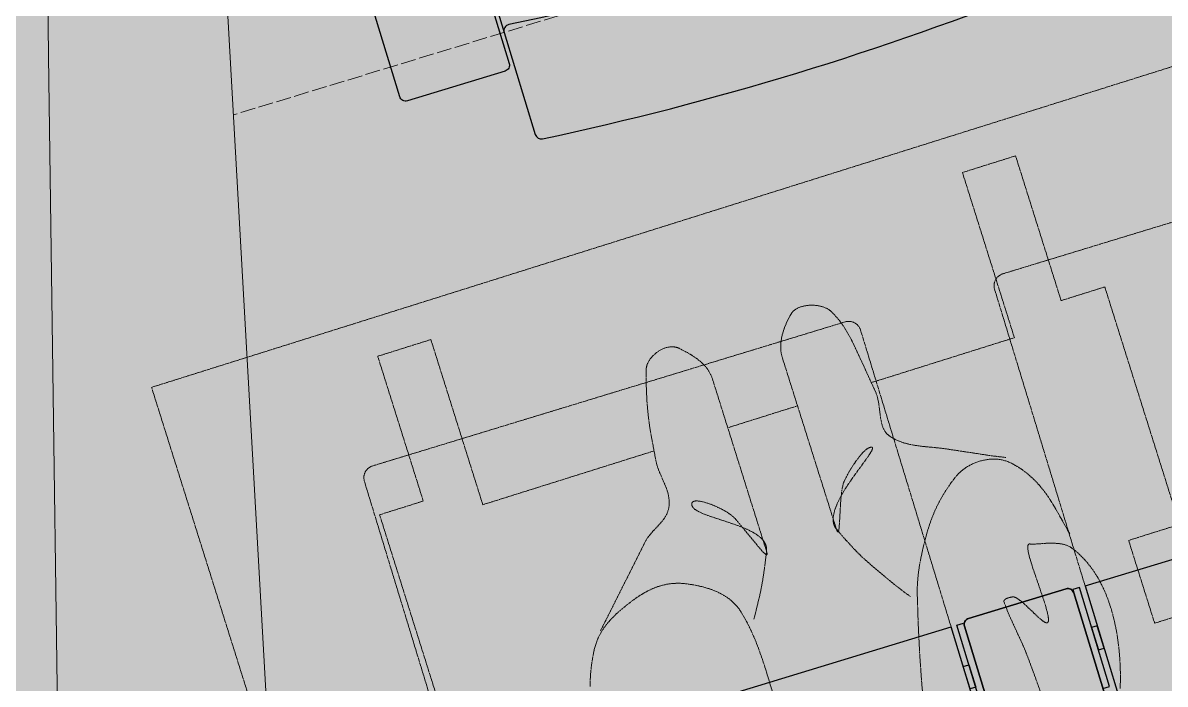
# Model space of a CAD drawing. Header units: millimetres. Extents: x 833941507 to 1669051331, y 817666127 to 1636299673.
# Drawn here: x 834569447 to 834570366, y 817986890 to 817987422 of the extents above; entities that cross this region are included whole.
import ezdxf

# ---------------------------------------------------------------- set-up
doc = ezdxf.new("R2010")
doc.units = ezdxf.units.MM
doc.header["$LTSCALE"] = 3
doc.linetypes.add('3A35X-MADL-P-LT-B01-0$0$ACAD_ISO02W033', pattern=[5, 4, -1])
doc.linetypes.add('DASH', pattern=[0.35, 0.25, -0.1])
for name, color, linetype in [('CA_FURN', 9, 'Continuous'), ('UAJ-00XREF', 7, 'Continuous'), ('UAJ-90.7FURN', 8, 'Continuous')]:
    doc.layers.add(name, color=color, linetype=linetype)
for name, color, linetype, lineweight in [('Hatch (CARR)', 252, 'Continuous', 35), ('Hatch (LTC&CB)', 252, 'Continuous', 35), ('UAJ-23FLOR-h', 251, 'Continuous', 9), ('UAJ-24STAI-a', 9, '3A35X-MADL-P-LT-B01-0$0$ACAD_ISO02W033', 13), ('UAJ-42INFI', 1, 'Continuous', 18), ('UAJ-42INFI-a', 1, 'Continuous', 13), ('UAJ-97FURN', 9, 'Continuous', 13)]:
    doc.layers.add(name, color=color, linetype=linetype, lineweight=lineweight)
doc.layers.add('UAJ-00ANNO-y', color=7, linetype='DASH', lineweight=15, true_color=0x999999)

# ---------------------------------------------------------------- blocks, each defined once
blk = doc.blocks.new('GBP-LTC-LB01')
at = {"layer": 'UAJ-23FLOR-h'}
h = blk.add_hatch(dxfattribs=at)
h.set_pattern_fill('EARTH,_O', color=256, scale=180, angle=45)
h.set_pattern_definition([(48.9989, (834576001.8, 818046085.3), (-112.727, 1612.5107), [1143, -1143]), (48.9989, (834575678.3, 818046366.6), (-112.727, 1612.5107), [1143, -1143]), (48.9989, (834575354.8, 818046647.8), (-112.727, 1612.5107), [1143, -1143]), (138.9989, (834575340.7, 818046849.3), (-1612.5107, -112.727), [1143, -1143]), (138.9989, (834575621.9, 818047172.8), (-1612.5107, -112.727), [1143, -1143]), (138.9989, (834575903.1, 818047496.3), (-1612.5107, -112.727), [1143, -1143])])
h.paths.add_polyline_path([(834572173.05, 818200349.17), (834310583.74, 818182062.08), (834331502.24, 817882831.69), (834364939.69, 817885169.23), (834473095.7, 818011283.6), (834480533.7, 818020120.4), (834485095.05, 818025709.55), (834491375.7, 818033619), (834497063.4, 818041013), (834493145.8, 818043678.7), (834512788.5, 818074029.25), (834518712.45, 818083675.25), (834526231.3, 818096325.1), (834534646.05, 818111073.05), (834545956, 818131981.3), (834557204.6, 818154198.8), (834564040, 818168496.8), (834570941.16, 818183576.43), (834578367.8, 818200696.3)])
h.paths.add_polyline_path([(834382131.31, 817956469.98), (834418268.73, 817958996.07), (834422062.41, 817963855.9), (834428403.04, 817964299.38), (834467239.2, 818010695.58), (834466445.21, 818021738.79), (834476097.72, 818035709.03), (834485267.1, 818048983.2), (834487014.89, 818051460.43), (834497268.33, 818067303.42), (834492893.38, 818129890.09), (834448056.59, 818126755.66), (834416896.58, 818105052.11), (834382061.37, 818080788.99), (834386167.45, 818022059.16), (834377588.38, 818021459.47)], flags=16)
edge = h.paths.add_edge_path(flags=16)
edge.add_line((834540292.29, 818142076.07), (834533466.32, 818141614.13))
edge.add_line((834533466.32, 818141614.13), (834523258.01, 818143862.71))
edge.add_line((834523258.01, 818143862.71), (834525896.87, 818155838.93))
edge.add_arc((834558382.43, 818267025.45), 115835.02, 237.2183981, 253.7131266, ccw=False)
edge.add_line((834495664.92, 818169638.25), (834498267.59, 818132356.98))
edge.add_line((834498267.59, 818132356.98), (834496346.42, 818130135.01))
edge.add_line((834496346.42, 818130135.01), (834492879.88, 818129892.67))
edge.add_line((834492879.88, 818129892.67), (834494229.58, 818110587.62))
edge.add_line((834494229.58, 818110587.62), (834496326.13, 818110708.38))
edge.add_line((834496326.13, 818110708.38), (834498420.21, 818080753.55))
edge.add_line((834498420.21, 818080753.55), (834498046.12, 818080727.4))
edge.add_line((834498046.12, 818080727.4), (834498254.52, 818077746.38))
edge.add_line((834498254.52, 818077746.38), (834503061.09, 818078082.4))
edge.add_line((834503061.09, 818078082.4), (834504979.52, 818081212.1))
edge.add_line((834504979.52, 818081212.1), (834509429.02, 818088470.93))
edge.add_line((834509429.02, 818088470.93), (834515217.16, 818097913.59))
edge.add_line((834515217.16, 818097913.59), (834526067.43, 818116415.54))
edge.add_line((834526067.43, 818116415.54), (834532489.2, 818127888.68))
edge.add_line((834532489.2, 818127888.68), (834534830.9, 818132146.3))
edge.add_line((834534830.9, 818132146.3), (834540292.29, 818142076.07))
h = blk.add_hatch(dxfattribs=at)
h.set_pattern_fill('EARTH,_O', color=256, scale=180, angle=45)
h.set_pattern_definition([(45.0000001, (-1082349.7, 54794.9), (-3e-06, 1616.4461018), [1143, -1143]), (45.0000001, (-1082652.8, 55098), (-3e-06, 1616.4461018), [1143, -1143]), (45.0000001, (-1082955.9, 55401.1), (-3e-06, 1616.4461018), [1143, -1143]), (135.0000001, (-1082955.9, 55603.1), (-1616.4461018, -3e-06), [1143, -1143]), (135.0000001, (-1082652.8, 55906.2), (-1616.4461018, -3e-06), [1143, -1143]), (135.0000001, (-1082349.7, 56209.3), (-1616.4461018, -3e-06), [1143, -1143])])
h.paths.add_polyline_path([(834669469.25, 818015499.17), (834651080.82, 818014213.79), (834651091.33, 818014066.03), (834669479.76, 818015351.52)], flags=16)
edge = h.paths.add_edge_path()
edge.add_arc((834611763.61, 818123015.07), 22001.28, 94.000719, 118.688683)
edge.add_line((834601201.89, 818142315.5), (834593918.34, 818141228.38))
edge.add_arc((834611768.4, 818123014.03), 25502.69, 93.997159, 134.421275, ccw=False)
edge.add_line((834609990.68, 818148454.69), (834618164.36, 818149025.84))
edge.add_line((834618164.36, 818149025.84), (834618408.29, 818145534.91))
edge.add_line((834618408.29, 818145534.91), (834616365.41, 818145392.16))
edge.add_line((834616365.41, 818145392.16), (834616609.39, 818141900.69))
edge.add_line((834616609.39, 818141900.69), (834611621.55, 818141552.15))
edge.add_line((834611621.55, 818141552.15), (834611377.61, 818145043.07))
edge.add_line((834611377.61, 818145043.07), (834610228.61, 818144962.74))
h.paths.add_polyline_path([(834673232.94, 818197365.88), (834607546.49, 818192773.89), (834599172.5, 818174435.3), (834588349.1, 818152374.5), (834578621.55, 818133890.65), (834568418.3, 818115665.3), (834556456.7, 818095618.3), (834546606.4, 818080041.6), (834532219.3, 818058623.75), (834523692.15, 818046595.75), (834515683.5, 818035708.5), (834508244.2, 818025929.9), (834500656.3, 818016266.1), (834489786.8, 818002934.1), (834483448.3, 817995421.3), (834478637.6, 817989841.7), (834458453.75, 817967379.3), (834441506.5, 817949096.36), (834383075.75, 817886437.08), (834482026.69, 817893354.51), (834551919.04, 817920008.6), (834634905.13, 817930637.13), (834634023, 817939309.35), (834633770.07, 817941795.89), (834633577.69, 817943687.02), (834508697.04, 817930983.61), (834507053.46, 817930191.44), (834506409.46, 817939426.96), (834507656.94, 817945566.73), (834503417.08, 818006767.03), (834503064.37, 818011762.67), (834514052.91, 818025791.94), (834520784.65, 818034889.35), (834526318.86, 818042436.94), (834532381.69, 818050705.63), (834536345.72, 818056472.68), (834542258.41, 818065225.62), (834550405.86, 818077286.91), (834561579, 818095001.96), (834574522.66, 818117080.03), (834587768.88, 818140310.21), (834609774.13, 818143594.98), (834610001.97, 818140335.89), (834634252.54, 818142031.47), (834636806.9, 818105492.47), (834642791.48, 818105913.75), (834646278.56, 818056032.58), (834640293.17, 818055614.16), (834643382.34, 818011424.91), (834641138.41, 818011267.96), (834645775.78, 817944927.87), (834639048.36, 817944243.52), (834640362.12, 817931328.11), (834651070.39, 817932706.91), (834650587.67, 817936476.13), (834685105.74, 817940896.86), (834685588.46, 817937127.64), (834691373.79, 817937868.57)])
blk = doc.blocks.new('*U1202')
at = {"layer": 'UAJ-00ANNO-y'}
blk.add_lwpolyline([(337.56, -208.64), (587.13, -208.64, 0.414214), (597.13, -198.64), (597.13, 0), (597.13, 198.64, 0.414214), (587.13, 208.64), (337.56, 208.64)], format="xyb", dxfattribs=at)
at = {"layer": 'UAJ-90.7FURN'}
blk.add_line((337.56, 208.64), (337.56, -208.64), dxfattribs=at)
for points in [[(-30.02, 224), (-30.02, 306, -0.414214), (-25.02, 311), (334.84, 311, -0.414214), (339.84, 306), (339.84, 224, -0.414214), (334.84, 219), (-25.02, 219, -0.414214)], [(-85.98, -215.57), (-0.12, -215.57, 0.440414), (4.86, -210.13, -0.044339), (4.86, 210.13, 0.440414), (-0.12, 215.57), (-85.98, 215.57, 0.389351), (-90.96, 211, 0.042839), (-90.96, -211, 0.389351)], [(339.84, -306), (339.84, -224, 0.414214), (334.84, -219), (-25.02, -219, 0.414214), (-30.02, -224), (-30.02, -306, 0.414214), (-25.02, -311), (334.84, -311, 0.414214)]]:
    blk.add_lwpolyline(points, format="xyb", close=True, dxfattribs=at)
for points in [[(183.34, 208.96, 0.316066), (173.94, 215.57), (-0.12, 215.57)], [(183.8, -207.22, 0.064889), (183.89, -204.64, -0.046607), (183.89, 204.64, 0.066248), (183.79, 207.28)], [(183.45, -208.64), (337.56, -208.64, 0.414214)]]:
    blk.add_lwpolyline(points, format="xyb", dxfattribs=at)
for points in [[(337.56, 213.45), (337.56, 219), (254.5, 219), (254.5, 213.45)], [(304.02, 208.64), (304.02, 213.45), (285.22, 213.45), (285.22, 208.64)], [(304.02, -208.64), (304.02, -213.45), (285.22, -213.45), (285.22, -208.64)], [(337.56, -213.45), (337.56, -219), (254.5, -219), (254.5, -213.45)]]:
    blk.add_lwpolyline(points, close=True, dxfattribs=at)
blk.add_lwpolyline([(337.56, 208.64), (183.45, 208.64)], dxfattribs=at)
blk = doc.blocks.new('*U1262')
at = {"layer": 'UAJ-97FURN', "rotation": 89.99999971722342}
blk.add_blockref('*U1202', (443.33, 0), dxfattribs=at)
blk = doc.blocks.new('*U1263')
at = {"color": 0, "linetype": 'ByBlock', "lineweight": -2, "transparency": 16777216, "rotation": 20.95844358215219}
blk.add_blockref('*U1262', (1610149755.097502, 1692179719.47569), dxfattribs=at)
blk = doc.blocks.new('*U1264')
at = {"layer": 'UAJ-97FURN', "rotation": 89.9999997164053}
blk.add_blockref('*U1202', (443.33, 0), dxfattribs=at)
blk = doc.blocks.new('*U1265')
at = {"color": 0, "linetype": 'ByBlock', "lineweight": -2, "transparency": 16777216, "rotation": 16.95953506963295}
for p in [(834570175.91, 817986577.24), (834569668.96, 817986422.64)]:
    blk.add_blockref('*U1264', p, dxfattribs=at)
blk = doc.blocks.new('WH CH PLAN AT REAR')
at = {"layer": 'UAJ-00ANNO-y'}
for p, q in [((0, -450), (0, 450)), ((170.04, -17.57), (170.04, 41.2)), ((1400, -450), (0, -450))]:
    blk.add_line(p, q, dxfattribs=at)
for points in [[(170.04, 103.55), (170.04, 224.12), (30.71, 224.12), (30.71, 268.93), (152.87, 268.93), (152.87, 305.75), (353.25, 305.75), (353.25, 262.84), (423.1, 262.84), (423.1, 298.01), (458.09, 298.01), (458.09, 346.62), (981.07, 346.62), (981.07, 312.03), (1007.08, 312.03), (1007.08, 274.72), (762.88, 274.72), (762.88, 250.5)], [(335.38, -185.71), (332.48, -184.72), (329.56, -183.66), (326.64, -182.53), (323.72, -181.32), (320.78, -180.03), (317.83, -178.65), (314.86, -177.19), (311.89, -175.63), (308.89, -173.98), (308.12, -173.54), (307.37, -173.08), (306.62, -172.61), (305.89, -172.14), (305.18, -171.65), (304.48, -171.16), (303.11, -170.15), (301.8, -169.1), (300.53, -168.02), (299.32, -166.9), (298.15, -165.76), (297.02, -164.59), (295.94, -163.39), (294.9, -162.17), (293.91, -160.92), (292.95, -159.65), (292.02, -158.36), (291.14, -157.05), (290.29, -155.73), (289.47, -154.38), (288.68, -153.02), (287.92, -151.65), (287.19, -150.27), (285.81, -147.47), (284.53, -144.64), (283.32, -141.8), (282.19, -138.95), (280.08, -133.28), (279.17, -130.63), (278.32, -127.94), (277.54, -125.2), (277.19, -123.82), (276.86, -122.43), (276.55, -121.03), (276.27, -119.62), (276.02, -118.2), (275.8, -116.77), (275.61, -115.33), (275.45, -113.89), (275.33, -112.44), (275.24, -110.97), (275.19, -109.51), (275.18, -108.03), (275.21, -106.55), (275.28, -105.06), (275.4, -103.56), (275.56, -102.06), (275.76, -100.55), (276.02, -99.04), (276.32, -97.52), (276.68, -95.99), (277.09, -94.46), (277.55, -92.93), (278.07, -91.39), (278.64, -89.84), (279.28, -88.3), (279.97, -86.74), (281.54, -83.5), (283.18, -80.36), (284.89, -77.33), (285.77, -75.86), (286.66, -74.42), (287.58, -73.02), (288.52, -71.65), (289.47, -70.31), (290.45, -69), (291.45, -67.74), (292.46, -66.51), (293.5, -65.31), (294.56, -64.16), (295.65, -63.05), (296.75, -61.98), (297.88, -60.94), (299.03, -59.96), (300.21, -59.01), (301.41, -58.11), (302.63, -57.26), (303.25, -56.85), (303.88, -56.45), (304.51, -56.07), (305.15, -55.69), (305.8, -55.33), (306.45, -54.98), (307.11, -54.64), (307.78, -54.32), (308.45, -54.01), (309.13, -53.71), (309.82, -53.42), (310.51, -53.15), (311.21, -52.89), (311.92, -52.64), (312.63, -52.41), (313.35, -52.19), (314.08, -51.98), (314.81, -51.79), (318.89, -50.83), (322.99, -50), (327.12, -49.28), (331.26, -48.68), (335.43, -48.17), (339.62, -47.76), (343.82, -47.43), (348.04, -47.18), (356.52, -46.89), (365.05, -46.81), (408, -47.38)], [(436.9, 64.42), (413.5, 69.49), (390.26, 75.05), (367.09, 81.08), (343.94, 87.56), (340.82, 88.51), (337.76, 89.54), (334.74, 90.65), (331.77, 91.84), (328.83, 93.1), (325.92, 94.42), (323.04, 95.82), (320.19, 97.28), (314.51, 100.37), (308.85, 103.69), (297.42, 110.91), (294.7, 112.74), (292.05, 114.64), (289.47, 116.59), (286.95, 118.61), (284.51, 120.68), (282.13, 122.8), (279.83, 124.97), (277.6, 127.18), (275.45, 129.43), (273.36, 131.71), (271.36, 134.01), (269.43, 136.35), (267.57, 138.7), (265.79, 141.07), (264.09, 143.46), (262.47, 145.85), (262.11, 146.41), (261.76, 146.99), (261.42, 147.58), (261.08, 148.18), (260.76, 148.79), (260.45, 149.42), (260.15, 150.06), (259.85, 150.7), (259.57, 151.36), (259.31, 152.03), (259.05, 152.71), (258.8, 153.39), (258.57, 154.09), (258.34, 154.79), (258.13, 155.51), (257.93, 156.23), (257.74, 156.95), (257.57, 157.69), (257.41, 158.43), (257.26, 159.17), (257.12, 159.93), (256.99, 160.68), (256.88, 161.44), (256.79, 162.21), (256.7, 162.98), (256.63, 163.75), (256.58, 164.53), (256.54, 165.31), (256.51, 166.09), (256.49, 166.87), (256.49, 167.66), (256.51, 168.44), (256.54, 169.23), (256.59, 170.01), (256.65, 170.8), (256.73, 171.58), (256.82, 172.37), (256.93, 173.15), (257.05, 173.93), (257.19, 174.71), (257.35, 175.49), (257.52, 176.26), (257.71, 177.03), (257.91, 177.79), (258.14, 178.55), (258.38, 179.31), (258.63, 180.06), (258.91, 180.8), (259.2, 181.54), (259.51, 182.28), (259.84, 183), (260.19, 183.72), (260.55, 184.43), (260.93, 185.13), (261.33, 185.83), (261.76, 186.51), (262.19, 187.19), (262.65, 187.86), (263.13, 188.51), (263.63, 189.16), (264.15, 189.79), (264.68, 190.42), (265.24, 191.03), (265.82, 191.63), (267.71, 193.48), (269.63, 195.22), (271.57, 196.87), (273.53, 198.42), (275.51, 199.88), (277.51, 201.25), (279.54, 202.54), (281.58, 203.75), (283.63, 204.88), (285.71, 205.95), (287.8, 206.94), (289.9, 207.87), (292.02, 208.75), (294.16, 209.56), (296.31, 210.33), (298.47, 211.04), (300.64, 211.72), (302.82, 212.35), (307.21, 213.51), (311.63, 214.56), (334.01, 219.23)], [(343.83, 81.95), (339.62, 78.79), (335.34, 75.75), (326.66, 69.93), (309.05, 58.72), (306.97, 57.42), (304.86, 56.16), (300.57, 53.72), (296.2, 51.41), (291.78, 49.22), (282.86, 45.12), (273.99, 41.33), (273.74, 41.23), (273.49, 41.14), (273.24, 41.05), (272.98, 40.97), (272.73, 40.9), (272.48, 40.83), (272.22, 40.77), (271.96, 40.72), (271.71, 40.68), (271.45, 40.64), (271.19, 40.6), (270.93, 40.58), (270.67, 40.55), (270.41, 40.54), (270.14, 40.53), (269.88, 40.53), (269.62, 40.53), (269.35, 40.54), (269.08, 40.56), (268.82, 40.58), (268.55, 40.61), (268.28, 40.64), (268.01, 40.68), (267.74, 40.73), (267.47, 40.78), (267.2, 40.84), (266.93, 40.9), (266.66, 40.97), (266.39, 41.04), (266.11, 41.12), (265.57, 41.29), (265.01, 41.48), (264.46, 41.7), (263.91, 41.93), (263.35, 42.18), (262.79, 42.46), (262.23, 42.75), (261.67, 43.05), (261.11, 43.38), (260.55, 43.72), (259.98, 44.08), (259.41, 44.46), (258.85, 44.85), (257.71, 45.69), (256.58, 46.57), (255.44, 47.52), (254.3, 48.51), (253.16, 49.55), (252.03, 50.64), (250.9, 51.76), (249.77, 52.93), (247.53, 55.34), (245.32, 57.86), (243.15, 60.46), (238.95, 65.75), (228.06, 80.41), (225.21, 84.12), (223.97, 85.63), (223.4, 86.28), (222.87, 86.86), (222.61, 87.12), (222.37, 87.36), (222.13, 87.59), (221.9, 87.79), (221.79, 87.88), (221.68, 87.97), (221.58, 88.05), (221.47, 88.13), (221.37, 88.21), (221.27, 88.27), (221.18, 88.33), (221.08, 88.39), (220.99, 88.44), (220.9, 88.49), (220.82, 88.53), (220.73, 88.56), (220.65, 88.59), (220.57, 88.61), (220.5, 88.62), (220.42, 88.63), (220.35, 88.64), (220.28, 88.64), (220.22, 88.63), (220.16, 88.61), (220.1, 88.59), (220.04, 88.56), (219.98, 88.53), (219.93, 88.49), (219.88, 88.44), (219.83, 88.39), (219.79, 88.33), (219.75, 88.26), (219.71, 88.19), (219.67, 88.11), (219.64, 88.02), (219.61, 87.93), (219.58, 87.83), (219.55, 87.72), (219.53, 87.61), (219.51, 87.49), (219.5, 87.36), (219.48, 87.22), (219.47, 87.08), (219.47, 86.93), (219.46, 86.77), (219.46, 86.62), (219.47, 86.46), (219.48, 86.3), (219.49, 86.14), (219.51, 85.97), (219.54, 85.8), (219.56, 85.63), (219.6, 85.45), (219.63, 85.27), (219.67, 85.09), (219.72, 84.91), (219.82, 84.53), (219.93, 84.15), (220.07, 83.76), (220.21, 83.35), (220.37, 82.94), (220.55, 82.52), (220.74, 82.1), (220.94, 81.66), (221.39, 80.77), (221.88, 79.85), (222.42, 78.91), (223.01, 77.95), (223.63, 76.98), (224.29, 75.99), (224.98, 74.99), (226.45, 72.97), (228.01, 70.94), (229.65, 68.94), (231.32, 66.98), (233.02, 65.09), (234.7, 63.29), (236.36, 61.61), (237.95, 60.07), (239.46, 58.69), (239.67, 58.52), (239.89, 58.33), (240.12, 58.15), (240.36, 57.97), (240.87, 57.61), (241.42, 57.24), (242.01, 56.87), (242.63, 56.5), (243.29, 56.13), (243.97, 55.76), (245.42, 55.01), (246.98, 54.26), (250.33, 52.77), (253.91, 51.29), (271.01, 44.83), (273.43, 43.84), (274.42, 43.4), (274.85, 43.19), (275.24, 42.99), (275.42, 42.9), (275.59, 42.8), (275.74, 42.71), (275.88, 42.63), (276.01, 42.54), (276.07, 42.5), (276.13, 42.46), (276.18, 42.42), (276.23, 42.38), (276.28, 42.34), (276.32, 42.3), (276.36, 42.26), (276.4, 42.22), (276.44, 42.19), (276.47, 42.15), (276.49, 42.12), (276.52, 42.08), (276.54, 42.05), (276.55, 42.02), (276.57, 41.99), (276.58, 41.95), (276.58, 41.92), (276.58, 41.89), (276.58, 41.86), (276.58, 41.84), (276.57, 41.81), (276.55, 41.78), (276.54, 41.75), (276.52, 41.73), (276.49, 41.7), (276.47, 41.68), (276.43, 41.66), (276.4, 41.63), (276.36, 41.61), (276.31, 41.59), (276.27, 41.57), (276.21, 41.55), (276.16, 41.53), (276.1, 41.52), (276.03, 41.5), (275.97, 41.48), (275.89, 41.47), (275.82, 41.45), (275.74, 41.44), (275.65, 41.43), (275.47, 41.4), (275.26, 41.38), (275.05, 41.37), (274.81, 41.35), (274.55, 41.34), (128.79, 41.21), (128.22, 41.22), (127.65, 41.24), (127.08, 41.28), (126.51, 41.33), (125.93, 41.4), (125.36, 41.48), (124.78, 41.57), (124.21, 41.68), (123.63, 41.8), (123.06, 41.93), (122.48, 42.07), (121.91, 42.22), (121.34, 42.39), (120.77, 42.57), (120.2, 42.76), (119.63, 42.96), (118.49, 43.39), (117.37, 43.86), (116.25, 44.37), (115.14, 44.91), (114.04, 45.48), (112.96, 46.09), (111.89, 46.72), (110.83, 47.38), (109.8, 48.06), (108.78, 48.76), (107.78, 49.48), (106.8, 50.22), (105.85, 50.97), (104.92, 51.73), (104.01, 52.5), (103.13, 53.27), (102.28, 54.06), (101.46, 54.84), (100.67, 55.62), (99.92, 56.4), (99.19, 57.18), (98.5, 57.95), (97.85, 58.71), (97.24, 59.46), (97.11, 59.62), (96.99, 59.79), (96.87, 59.96), (96.75, 60.13), (96.64, 60.31), (96.53, 60.5), (96.43, 60.68), (96.32, 60.87), (96.23, 61.07), (96.13, 61.26), (96.04, 61.47), (95.95, 61.67), (95.87, 61.88), (95.79, 62.09), (95.71, 62.3), (95.64, 62.52), (95.57, 62.74), (95.5, 62.96), (95.37, 63.42), (95.26, 63.88), (95.17, 64.36), (95.08, 64.85), (95.01, 65.34), (94.96, 65.85), (94.91, 66.36), (94.88, 66.88), (94.86, 67.41), (94.86, 67.94), (94.86, 68.49), (94.88, 69.03), (94.91, 69.58), (94.96, 70.14), (95.01, 70.7), (95.08, 71.26), (95.16, 71.83), (95.25, 72.4), (95.35, 72.97), (95.47, 73.54), (95.59, 74.11), (95.73, 74.68), (95.88, 75.25), (96.04, 75.82), (96.21, 76.39), (96.39, 76.96), (96.58, 77.52), (96.79, 78.08), (97, 78.64), (97.22, 79.19), (97.46, 79.73), (97.7, 80.27), (97.96, 80.81), (98.22, 81.34), (98.5, 81.86), (98.78, 82.37), (99.07, 82.88), (99.38, 83.37), (99.69, 83.86), (100.01, 84.34), (100.34, 84.8), (100.68, 85.26), (101.03, 85.7), (101.39, 86.13), (101.76, 86.55), (102.13, 86.96), (102.52, 87.35), (102.91, 87.72), (103.31, 88.09), (103.72, 88.43), (104.13, 88.76), (104.56, 89.07), (104.77, 89.23), (104.99, 89.37), (105.21, 89.51), (105.43, 89.65), (105.66, 89.78), (105.88, 89.91), (107.34, 90.69), (108.81, 91.43), (110.28, 92.13), (111.77, 92.79), (113.26, 93.4), (114.76, 93.98), (116.27, 94.53), (117.79, 95.04), (119.31, 95.52), (120.84, 95.97), (123.92, 96.78), (127.02, 97.5), (130.14, 98.12), (133.28, 98.68), (136.42, 99.17), (155.37, 101.64), (178.54, 104.55), (179.13, 104.61), (179.72, 104.66), (180.31, 104.69), (180.9, 104.7), (181.5, 104.71), (182.11, 104.7), (182.71, 104.68), (183.32, 104.65), (184.54, 104.55), (185.78, 104.42), (187.01, 104.26), (199.49, 102.04), (200.71, 101.88), (201.92, 101.74), (203.12, 101.64), (203.72, 101.6), (204.31, 101.57), (204.9, 101.56), (205.48, 101.56), (206.06, 101.57), (206.64, 101.59), (207.21, 101.63), (207.78, 101.68), (208.34, 101.75), (208.9, 101.83), (209.45, 101.93), (209.99, 102.05), (210.54, 102.18), (210.8, 102.26), (211.07, 102.33), (211.34, 102.42), (211.6, 102.51), (211.86, 102.6), (212.12, 102.7), (212.38, 102.8), (212.64, 102.91), (212.9, 103.03), (213.15, 103.14), (213.41, 103.27), (213.66, 103.4), (213.91, 103.54), (214.16, 103.68), (214.4, 103.82), (214.65, 103.98), (214.89, 104.14), (215.13, 104.3), (215.37, 104.47), (215.61, 104.65), (215.84, 104.83), (216.07, 105.02), (216.65, 105.51), (217.22, 106.01), (217.77, 106.51), (218.31, 107.03), (218.84, 107.55), (219.36, 108.08), (219.87, 108.62), (220.37, 109.16), (221.33, 110.28), (222.25, 111.42), (223.14, 112.58), (223.99, 113.78), (224.81, 114.99), (225.6, 116.23), (226.36, 117.49), (227.1, 118.77), (227.8, 120.07), (228.49, 121.38), (229.8, 124.04), (231.05, 126.75), (236.93, 140.53), (238.15, 143.25), (255.09, 177.85), (259.98, 188.64)], [(821.46, -274.72), (1007.08, -274.72), (1007.08, -312.03), (981.07, -312.03), (981.07, -346.62), (458.09, -346.62), (458.09, -298.01), (423.1, -298.01), (423.1, -262.84), (353.25, -262.84), (353.25, -305.75), (152.87, -305.75), (152.87, -268.93), (30.71, -268.93), (30.71, -224.12), (170.04, -224.12), (170.04, -79.78)]]:
    blk.add_lwpolyline(points, dxfattribs=at)
for points in [[(470.73, 159.61, 0.003139), (419.43, 157.35), (416.36, 157.17), (413.29, 156.94), (407.17, 156.32), (382.72, 153.25), (376.59, 152.71), (373.52, 152.52), (370.44, 152.4), (370.4, 152.4), (370.37, 152.4), (370.33, 152.4), (370.3, 152.4), (370.27, 152.41), (370.24, 152.41), (370.2, 152.41), (370.17, 152.42), (370.14, 152.42), (370.11, 152.43), (370.08, 152.43), (370.05, 152.44), (370.01, 152.45), (369.98, 152.45), (369.95, 152.46), (369.93, 152.47), (369.9, 152.48), (369.87, 152.49), (369.84, 152.5), (369.81, 152.51), (369.78, 152.52), (369.75, 152.54), (369.73, 152.55), (369.7, 152.56), (369.67, 152.58), (369.65, 152.59), (369.62, 152.61), (369.59, 152.63), (369.57, 152.64), (369.54, 152.66), (369.52, 152.68), (369.49, 152.69), (369.47, 152.71), (369.45, 152.73), (369.42, 152.75), (369.4, 152.77), (369.38, 152.79), (369.35, 152.81), (369.33, 152.84), (369.31, 152.86), (369.26, 152.9), (369.22, 152.95), (369.18, 153), (369.14, 153.05), (369.1, 153.11), (369.06, 153.16), (369.02, 153.22), (368.99, 153.28), (368.95, 153.34), (368.92, 153.4), (368.89, 153.46), (368.85, 153.53), (368.82, 153.59), (368.79, 153.66), (368.76, 153.73), (368.74, 153.8), (368.71, 153.87), (368.68, 153.95), (368.63, 154.1), (368.59, 154.25), (368.55, 154.41), (368.51, 154.58), (368.47, 154.74), (368.44, 154.92), (368.41, 155.09), (368.39, 155.27), (368.37, 155.45), (368.33, 155.82), (368.31, 156.19), (368.3, 156.57), (368.3, 156.95), (368.3, 157.33), (368.32, 157.71), (368.34, 158.08), (368.38, 158.44), (368.42, 158.8), (368.46, 159.14), (368.51, 159.47), (368.57, 159.78), (368.63, 160.07), (368.69, 160.33), (368.73, 160.46), (368.76, 160.58), (368.79, 160.69), (368.83, 160.79), (368.86, 160.89), (368.9, 160.98), (368.92, 161.02), (368.93, 161.06), (368.95, 161.1), (368.97, 161.13), (369, 161.2), (369.04, 161.26), (369.08, 161.33), (369.12, 161.39), (369.2, 161.53), (369.3, 161.66), (369.4, 161.79), (369.5, 161.93), (369.62, 162.07), (369.74, 162.21), (369.86, 162.35), (369.99, 162.49), (370.13, 162.63), (370.28, 162.77), (370.59, 163.06), (370.92, 163.35), (371.27, 163.65), (371.64, 163.95), (372.03, 164.25), (372.45, 164.56), (373.32, 165.18), (374.27, 165.81), (376.32, 167.1), (378.54, 168.4), (390.06, 174.83), (392.02, 176.01), (392.91, 176.58), (393.73, 177.13), (394.11, 177.39), (394.47, 177.66), (394.81, 177.91), (395.12, 178.16), (395.41, 178.41), (395.68, 178.65), (395.8, 178.77), (395.92, 178.88), (396.03, 179), (396.14, 179.11), (396.23, 179.22), (396.32, 179.33), (396.41, 179.44), (396.45, 179.5), (396.48, 179.55), (396.52, 179.6), (396.55, 179.66), (396.58, 179.71), (396.61, 179.76), (396.64, 179.81), (396.67, 179.86), (396.69, 179.91), (396.71, 179.96), (396.75, 180.05), (396.78, 180.15), (396.81, 180.24), (396.82, 180.33), (396.83, 180.42), (396.84, 180.5), (396.83, 180.59), (396.82, 180.67), (396.81, 180.75), (396.79, 180.83), (396.76, 180.91), (396.72, 180.99), (396.68, 181.07), (396.63, 181.14), (396.58, 181.21), (396.52, 181.28), (396.45, 181.35), (396.38, 181.42), (396.3, 181.49), (396.21, 181.55), (396.12, 181.62), (396.03, 181.68), (395.93, 181.74), (395.82, 181.8), (395.7, 181.86), (395.59, 181.91), (395.46, 181.97), (395.33, 182.02), (395.2, 182.07), (395.05, 182.13), (394.91, 182.18), (394.76, 182.22), (394.44, 182.32), (394.1, 182.41), (393.74, 182.49), (393.36, 182.57), (392.96, 182.64), (392.55, 182.71), (391.66, 182.84), (390.7, 182.95), (389.68, 183.04), (387.45, 183.19), (385, 183.27), (382.36, 183.32), (376.61, 183.29), (351.48, 182.68), (345.8, 182.68), (343.2, 182.74), (340.8, 182.85), (339.69, 182.93), (338.63, 183.02), (337.64, 183.13), (336.72, 183.25), (335.87, 183.4), (335.47, 183.47), (335.09, 183.56), (334.73, 183.64), (334.39, 183.74), (334.08, 183.84), (333.92, 183.89), (333.78, 183.94), (333.64, 183.99), (333.5, 184.05), (333.37, 184.1), (333.25, 184.16), (333.13, 184.22), (333.01, 184.28), (332.91, 184.34), (332.8, 184.4), (332.71, 184.47), (332.62, 184.53), (332.53, 184.6), (332.45, 184.67), (332.38, 184.74), (332.31, 184.81), (332.25, 184.89), (332.2, 184.96), (332.15, 185.04), (332.11, 185.11), (332.07, 185.19), (332.04, 185.28), (332.02, 185.36), (332.01, 185.44), (332, 185.53), (331.99, 185.62), (332, 185.71), (332.01, 185.8), (332.02, 185.89), (332.05, 185.98), (332.08, 186.08), (332.11, 186.18), (332.16, 186.28), (332.21, 186.38), (332.27, 186.49), (332.33, 186.6), (332.38, 186.72), (332.44, 186.85), (332.55, 187.12), (332.66, 187.41), (332.77, 187.71), (332.88, 188.04), (333.1, 188.75), (333.31, 189.53), (335.55, 198.76), (336.2, 201.13), (336.55, 202.33), (336.93, 203.53), (337.34, 204.73), (337.77, 205.92), (338.23, 207.1), (338.72, 208.25), (339.24, 209.39), (339.52, 209.94), (339.8, 210.49), (340.09, 211.03), (340.4, 211.56), (340.71, 212.08), (341.03, 212.6), (341.36, 213.09), (341.7, 213.58), (342.05, 214.06), (342.42, 214.52), (342.79, 214.97), (343.17, 215.4), (343.57, 215.82), (343.98, 216.23), (344.18, 216.42), (344.4, 216.62), (344.61, 216.8), (344.83, 216.99), (345.05, 217.17), (345.27, 217.34), (345.5, 217.51), (345.73, 217.68), (347.32, 218.77), (348.94, 219.82), (350.57, 220.81), (352.21, 221.77), (353.88, 222.67), (355.55, 223.53), (357.25, 224.35), (358.95, 225.12), (360.67, 225.86), (362.4, 226.55), (364.15, 227.2), (365.9, 227.8), (367.66, 228.37), (369.44, 228.91), (371.22, 229.4), (373.01, 229.86), (374.81, 230.28), (376.61, 230.67), (378.42, 231.02), (380.24, 231.34), (383.88, 231.89), (387.54, 232.31), (391.21, 232.61), (394.87, 232.81), (398.53, 232.9), (402.19, 232.9), (407.04, 232.76), (411.94, 232.45), (416.86, 231.98), (421.81, 231.38), (426.75, 230.63), (431.68, 229.75), (436.6, 228.75), (441.47, 227.64), (446.3, 226.42), (451.07, 225.1), (455.77, 223.69), (460.38, 222.2), (464.9, 220.63)], [(323.32, -43.79, 0.005412), (309.02, -35.02), (304.79, -32.54), (300.49, -30.17), (296.13, -27.88), (291.74, -25.69), (282.92, -21.53), (274.19, -17.64), (273.95, -17.53), (273.7, -17.44), (273.45, -17.34), (273.2, -17.26), (272.96, -17.18), (272.71, -17.1), (272.46, -17.04), (272.21, -16.98), (271.97, -16.92), (271.72, -16.87), (271.47, -16.83), (271.22, -16.79), (270.97, -16.76), (270.72, -16.73), (270.48, -16.71), (270.23, -16.7), (269.98, -16.69), (269.73, -16.69), (269.48, -16.69), (269.23, -16.7), (268.99, -16.71), (268.74, -16.73), (268.49, -16.76), (268.24, -16.79), (267.99, -16.82), (267.74, -16.86), (267.49, -16.91), (267.24, -16.96), (266.99, -17.02), (266.75, -17.08), (266.5, -17.14), (266.25, -17.21), (266, -17.29), (265.75, -17.37), (265.25, -17.54), (264.76, -17.74), (264.26, -17.95), (263.76, -18.18), (263.27, -18.43), (262.77, -18.69), (262.27, -18.97), (261.78, -19.27), (261.28, -19.59), (260.79, -19.92), (260.29, -20.26), (259.8, -20.62), (259.3, -20.99), (258.32, -21.78), (257.34, -22.62), (256.36, -23.51), (255.38, -24.45), (254.41, -25.43), (253.44, -26.45), (252.47, -27.51), (250.56, -29.73), (248.66, -32.05), (246.78, -34.46), (232.84, -53.72), (231.27, -55.75), (229.74, -57.61), (228.99, -58.46), (228.26, -59.27), (227.54, -60.02), (226.83, -60.72), (226.48, -61.04), (226.13, -61.35), (225.79, -61.64), (225.45, -61.92), (225.11, -62.18), (224.78, -62.42), (224.45, -62.64), (224.28, -62.75), (224.12, -62.85), (223.96, -62.95), (223.8, -63.04), (223.64, -63.12), (223.48, -63.21), (223.32, -63.28), (223.17, -63.36), (223.01, -63.42), (222.85, -63.49), (222.7, -63.54), (222.55, -63.6), (222.39, -63.64), (222.24, -63.69), (222.09, -63.72), (221.94, -63.75), (221.79, -63.78), (221.65, -63.8), (221.5, -63.82), (221.35, -63.83), (221.21, -63.83), (221.06, -63.83), (220.92, -63.82), (220.78, -63.81), (220.64, -63.79), (220.5, -63.77), (220.36, -63.74), (220.22, -63.71), (220.08, -63.67), (219.95, -63.62), (219.81, -63.57), (219.68, -63.51), (219.55, -63.44), (219.42, -63.37), (219.35, -63.33), (219.29, -63.29), (219.23, -63.25), (219.18, -63.21), (219.12, -63.17), (219.07, -63.12), (219.02, -63.08), (218.97, -63.03), (218.92, -62.98), (218.88, -62.93), (218.83, -62.88), (218.79, -62.83), (218.75, -62.77), (218.72, -62.71), (218.68, -62.66), (218.65, -62.6), (218.61, -62.54), (218.58, -62.48), (218.56, -62.41), (218.53, -62.35), (218.5, -62.28), (218.48, -62.22), (218.46, -62.15), (218.44, -62.08), (218.42, -62.01), (218.41, -61.93), (218.39, -61.86), (218.38, -61.79), (218.37, -61.71), (218.36, -61.63), (218.35, -61.55), (218.35, -61.47), (218.35, -61.39), (218.34, -61.31), (218.34, -61.23), (218.34, -61.14), (218.35, -61.06), (218.35, -60.97), (218.36, -60.79), (218.39, -60.61), (218.41, -60.43), (218.44, -60.24), (218.48, -60.04), (218.53, -59.85), (218.58, -59.64), (218.63, -59.44), (218.7, -59.23), (218.76, -59.02), (218.84, -58.8), (219, -58.36), (219.19, -57.9), (219.39, -57.43), (219.62, -56.95), (219.86, -56.46), (220.13, -55.95), (220.41, -55.44), (221.02, -54.39), (221.7, -53.31), (222.44, -52.21), (223.23, -51.09), (224.07, -49.96), (224.94, -48.82), (225.86, -47.68), (226.81, -46.55), (227.78, -45.43), (228.77, -44.33), (229.77, -43.25), (230.79, -42.2), (231.81, -41.18), (232.83, -40.21), (233.83, -39.29), (234.83, -38.41), (235.81, -37.6), (236.76, -36.85), (237.23, -36.5), (237.69, -36.17), (238.14, -35.86), (238.58, -35.57), (239.01, -35.3), (239.43, -35.05), (239.92, -34.78), (240.44, -34.5), (241.6, -33.92), (242.89, -33.31), (244.3, -32.67), (268.64, -22.89), (271.5, -21.65), (272.76, -21.08), (273.87, -20.54), (274.37, -20.28), (274.83, -20.03), (275.25, -19.79), (275.62, -19.56), (275.79, -19.45), (275.95, -19.35), (276.1, -19.24), (276.23, -19.14), (276.3, -19.09), (276.36, -19.04), (276.41, -18.99), (276.47, -18.94), (276.52, -18.9), (276.56, -18.85), (276.61, -18.81), (276.65, -18.76), (276.68, -18.72), (276.72, -18.67), (276.75, -18.63), (276.78, -18.59), (276.8, -18.55), (276.82, -18.51), (276.84, -18.47), (276.85, -18.43), (276.86, -18.39), (276.87, -18.36), (276.87, -18.32), (276.87, -18.29), (276.86, -18.25), (276.85, -18.22), (276.84, -18.19), (276.83, -18.16), (276.81, -18.13), (276.78, -18.1), (276.76, -18.07), (276.73, -18.04), (276.69, -18.01), (276.65, -17.98), (276.61, -17.96), (276.56, -17.94), (276.51, -17.91), (276.46, -17.89), (276.4, -17.87), (276.34, -17.85), (276.27, -17.83), (276.2, -17.81), (276.13, -17.79), (276.05, -17.77), (275.96, -17.76), (275.88, -17.74), (275.69, -17.72), (275.48, -17.69), (275.26, -17.67), (275.02, -17.66), (274.76, -17.65), (274.19, -17.64), (128.81, -17.55), (128.25, -17.55), (127.68, -17.57), (127.12, -17.6), (126.56, -17.64), (126, -17.7), (125.45, -17.76), (124.9, -17.84), (124.35, -17.92), (123.81, -18.02), (123.27, -18.13), (122.73, -18.25), (122.19, -18.38), (121.66, -18.52), (121.13, -18.68), (120.6, -18.84), (120.07, -19.01), (119.55, -19.19), (119.03, -19.38), (118, -19.79), (116.97, -20.24), (115.96, -20.72), (114.95, -21.23), (113.95, -21.78), (112.97, -22.36), (111.99, -22.97), (111.02, -23.61), (110.05, -24.28), (109.1, -24.97), (108.15, -25.69), (107.21, -26.43), (106.28, -27.19), (104.44, -28.78), (102.62, -30.45), (100.82, -32.18), (99.05, -33.97), (97.3, -35.8), (97.11, -36), (96.93, -36.21), (96.76, -36.42), (96.59, -36.63), (96.42, -36.85), (96.26, -37.07), (96.11, -37.29), (95.96, -37.52), (95.81, -37.74), (95.67, -37.98), (95.54, -38.21), (95.41, -38.45), (95.29, -38.69), (95.17, -38.93), (95.05, -39.18), (94.94, -39.43), (94.84, -39.68), (94.74, -39.93), (94.64, -40.19), (94.55, -40.45), (94.47, -40.71), (94.39, -40.97), (94.31, -41.23), (94.24, -41.5), (94.17, -41.77), (94.11, -42.04), (94, -42.59), (93.9, -43.14), (93.83, -43.7), (93.77, -44.26), (93.73, -44.83), (93.7, -45.4), (93.7, -45.98), (93.7, -46.56), (93.73, -47.14), (93.77, -47.73), (93.83, -48.31), (93.9, -48.9), (93.98, -49.49), (94.08, -50.07), (94.2, -50.66), (94.33, -51.24), (94.47, -51.82), (94.63, -52.4), (94.8, -52.98), (94.99, -53.55), (95.19, -54.12), (95.4, -54.68), (95.62, -55.24), (95.86, -55.79), (96.1, -56.33), (96.36, -56.87), (96.63, -57.4), (96.91, -57.92), (97.21, -58.43), (97.51, -58.93), (97.83, -59.42), (98.15, -59.9), (98.48, -60.37), (98.83, -60.83), (99.18, -61.27), (99.54, -61.7), (99.91, -62.12), (100.29, -62.52), (100.68, -62.91), (101.08, -63.28), (101.48, -63.64), (101.9, -63.98), (102.32, -64.31), (102.53, -64.46), (102.74, -64.61), (102.96, -64.76), (103.18, -64.9), (103.39, -65.04), (103.62, -65.17), (103.84, -65.29), (104.06, -65.42), (104.29, -65.53), (104.52, -65.65), (104.74, -65.75), (104.97, -65.85), (105.2, -65.95), (105.44, -66.04), (105.67, -66.13), (105.91, -66.21), (111.98, -68.14), (118.08, -69.95), (124.2, -71.64), (130.35, -73.2), (136.53, -74.62), (142.74, -75.89), (148.99, -77), (155.28, -77.94), (178.64, -80.74), (179.22, -80.8), (179.8, -80.85), (180.97, -80.91), (182.14, -80.94), (183.3, -80.94), (184.48, -80.91), (185.65, -80.85), (188, -80.67), (199.78, -79.42), (200.95, -79.34), (202.13, -79.28), (203.3, -79.25), (204.48, -79.25), (205.65, -79.28), (206.82, -79.35), (207.98, -79.45), (208.57, -79.52), (209.15, -79.6), (209.73, -79.69), (210.31, -79.8), (210.89, -79.91), (211.47, -80.04), (212.05, -80.18), (212.63, -80.34), (213.2, -80.5), (213.78, -80.69), (214.36, -80.89), (214.93, -81.1), (215.51, -81.33), (216.08, -81.57), (216.6, -81.81), (217.11, -82.07), (217.6, -82.33), (218.09, -82.61), (218.56, -82.9), (219.01, -83.2), (219.46, -83.51), (219.9, -83.83), (220.33, -84.16), (220.74, -84.5), (221.15, -84.86), (221.54, -85.22), (221.93, -85.59), (222.31, -85.96), (222.68, -86.35), (223.04, -86.75), (223.39, -87.15), (223.74, -87.56), (224.08, -87.97), (224.41, -88.4), (225.06, -89.26), (225.68, -90.15), (226.29, -91.06), (226.87, -91.98), (228.01, -93.87), (231.28, -99.65), (232.41, -101.55), (232.99, -102.48), (233.59, -103.4), (234.21, -104.3), (234.85, -105.17), (235.51, -106.03), (235.85, -106.45), (236.2, -106.86), (236.56, -107.26), (236.93, -107.65), (237.3, -108.04), (237.68, -108.42), (295.17, -164.16)]]:
    blk.add_lwpolyline(points, format="xyb", dxfattribs=at)
blk = doc.blocks.new('3A35X-MADL-P-LT-B01-0')
at = {"layer": 'UAJ-24STAI-a'}
blk.add_line((834572274.19, 817988158.05), (834569616.72, 817987347.63), dxfattribs=at)
at = {"layer": 'UAJ-42INFI'}
blk.add_lwpolyline([(834569451.14, 817989425.52), (834569450.59, 817989130.97), (834569452.08, 817988837.39), (834569459.61, 817988161.53), (834569468.16, 817987394.86), (834569478.62, 817986634.25), (834569490.03, 817986113), (834569491.38, 817986059.17), (834569494.93, 817986022.37), (834569505.14, 817985982.54), (834569514.38, 817985967.47), (834569518.99, 817985964.48), (834569522.94, 817985963.68), (834569526.44, 817985964.46)], dxfattribs=at)
at = {"layer": 'UAJ-42INFI-a'}
blk.add_line((834569494.6, 817989510.46), (834569691.67, 817986020.37), dxfattribs=at)
at = {"rotation": 356.0010914743193}
blk.add_blockref('*U1263', (-889668366.8, -757784784.69), dxfattribs=at)
blk.add_blockref('*U1265', (-0.01, 0.01))
at = {"layer": 'CA_FURN', "rotation": 287.4520361343792}
blk.add_blockref('WH CH PLAN AT REAR', (834569980.23, 817987263.36), dxfattribs=at)

msp = doc.modelspace()

# ---------------------------------------------------------------- hatches: boundary and pattern name
at = {"layer": 'Hatch (CARR)'}
h = msp.add_hatch(dxfattribs=at)
h.set_pattern_fill('ANSI36', color=256, scale=150, angle=90)
h.set_pattern_definition([(135, (-187022.3, -52565.44), (-926.08891249, 252.5697034), [1190.625, -238.125, 0, -238.125])])
edge = h.paths.add_edge_path()
edge.add_line((834611924.53, 818109421.98), (834607685.93, 818109069.03))
edge.add_line((834607685.93, 818109069.03), (834607665.21, 818107991.06))
edge.add_arc((834589039.26, 818108445.6), 18631.5, 309.865898, 358.602068, ccw=False)
edge.add_arc((834615999.11, 818076947.93), 22831.06, 131.128719, 153.798926)
edge.add_arc((834586528.44, 818091417.12), 10000.02, 275.074548, 333.967897, ccw=False)
edge.add_line((834587412.96, 818081456.29), (834588264.12, 818069423.81))
edge.add_arc((834582903.89, 818050145.04), 20010.07, 39.448108, 74.462065, ccw=False)
edge.add_arc((834615731.57, 818077154), 22500.4, 219.443807, 234.520216)
edge.add_arc((834588161.64, 818038473.41), 25000.01, 12.166064, 54.52036, ccw=False)
edge.add_arc((834582999.18, 818037622.78), 30226.87, 2.039971, 11.679977, ccw=False)
edge.add_line((834613206.9, 818038698.76), (834615631.26, 818004019.26))
edge.add_arc((834569688.78, 818001746.14), 45998.68, -6.715736, 2.832547, ccw=False)
edge.add_arc((834571414.07, 818001695.79), 44279.6, 274.627227, 353.087902, ccw=False)
edge.add_line((834574986.22, 817957560.51), (834554838.44, 817955511.33))
edge.add_line((834554838.44, 817955511.33), (834555086.07, 817951969.1))
edge.add_line((834555086.07, 817951969.1), (834553985.14, 817951373.93))
edge.add_line((834553985.14, 817951373.93), (834556566.9, 817951132.02))
edge.add_line((834556566.9, 817951132.02), (834554870.83, 817950512.53))
edge.add_line((834554870.83, 817950512.53), (834555242.26, 817945199.33))
edge.add_line((834555242.26, 817945199.33), (834580663.58, 817947785.24))
edge.add_arc((834575886.06, 817997961), 50402.7, 275.439056, 360)
edge.add_arc((834575886.06, 817997961), 50402.7, 0, 6.033545)
edge.add_line((834626009.56, 818003258.87), (834625320, 818013122.62))
edge.add_arc((834725073.73, 818020096.29), 99997.19, 179.2295533, 183.9989755, ccw=False)
edge.add_line((834625085.58, 818021440.9), (834625236.7, 818032677.88))
edge.add_arc((834627922.06, 818032658), 2685.43, 108.98118, 179.57597, ccw=False)
edge.add_arc((834628204.41, 818032510.48), 2924.98, 77.00889, 113.27543, ccw=False)
edge.add_line((834628861.95, 818035360.6), (834628476.34, 818040874.23))
edge.add_arc((834628077.5, 818035877.4), 5012.73, 85.43643, 98.7313)
edge.add_arc((834628036.86, 818036256.39), 4631.99, 98.94599, 115.25566)
edge.add_arc((834625847.25, 818040897.82), 499.99, 179.22913, 295.25671, ccw=False)
edge.add_line((834625347.3, 818040904.54), (834625429.52, 818047019.11))
edge.add_arc((834645427.71, 818046750.21), 20000, 165.345013, 179.22962, ccw=False)
edge.add_line((834626078.37, 818051810.17), (834626528.55, 818053531.69))
edge.add_arc((834626915.54, 818053430.49), 400, 10.69515, 165.34532, ccw=False)
edge.add_arc((834673015.67, 818062137.18), 46515.12, 190.695171, 201.393906)
edge.add_line((834629705.69, 818045169.49), (834632608.66, 818049408.19))
edge.add_arc((834657538.96, 818054466.69), 25438.32, 165.436059, 191.469924, ccw=False)
edge.add_arc((834645834.11, 818057254.43), 13410.81, 134.755157, 164.388681, ccw=False)
edge.add_arc((834654069.52, 818049100.07), 25000, 110.949167, 135, ccw=False)
edge.add_line((834645131.03, 818072447.52), (834644597.61, 818080086.57))
edge.add_arc((834649926.78, 818053872.79), 26750, 101.491438, 112.960099)
edge.add_arc((834639130.33, 818079447.94), 1011.22, 186.41269, 290.94883, ccw=False)
edge.add_arc((834615732.29, 818077144.81), 22500, 5.586125, 15.960514)
edge.add_arc((834638326.4, 818083606.72), 1000, 72.18054, 195.96056, ccw=False)
edge.add_arc((834652938.87, 818129065.91), 46750, 252.180437, 259.459176)
edge.add_line((834644386.61, 818083104.83), (834643939.74, 818089497.14))
edge.add_arc((834650687.74, 818128671.74), 39751.54, 240.552646, 260.226455, ccw=False)
edge.add_arc((834638496.4, 818107130.24), 14999.51, 192.881128, 240.651972, ccw=False)
edge.add_line((834623874.36, 818103786.42), (834622817.43, 818108620.33))
edge.add_arc((834642767.11, 818112268.77), 20280.55, 185.544236, 190.363831, ccw=False)
edge.add_line((834622581.43, 818110309.38), (834612780.93, 818109493.29))
edge.add_arc((834641861.42, 818113470.75), 29351.23, 187.788264, 192.644584)
edge.add_line((834613222.05, 818107045.69), (834612137.99, 818106966.76))
edge.add_arc((834678301.99, 818113956.17), 66532.15, 183.9077542, 186.0302271, ccw=False)
edge = h.paths.add_edge_path(flags=16)
edge.add_arc((834615731.29, 818077153.7), 12500, 0, 180)
edge.add_arc((834615731.29, 818077153.7), 12500, 180, 360)
edge = h.paths.add_edge_path(flags=16)
edge.add_line((834611868.95, 818104450.81), (834613972.75, 818104597.88))
edge.add_line((834613972.75, 818104597.88), (834614793.18, 818100839.53))
edge.add_arc((834613826.07, 818100578.15), 1001.8, -85.3038, 15.12379, ccw=False)
edge.add_arc((834619584.26, 818044960.88), 54912.99, 95.933068, 97.326955)
edge.add_arc((834612511.22, 818100425.75), 1002.71, 172.27337, 273.99855, ccw=False)
edge.add_arc((834561933.96, 818106999.55), 50000, 352.600915, 357.078102)
edge = h.paths.add_edge_path(flags=16)
edge.add_line((834620090.91, 818049922.98), (834618289.66, 818049797.05))
edge.add_arc((834580970.7, 818042316.77), 38061.25, 11.334275, 15.917952)
edge.add_arc((834591802.88, 818043743.07), 27300.13, 19.276237, 22.152589)
edge.add_arc((834617550.89, 818054225.79), 500, 94.53759, 202.15259, ccw=False)
edge.add_arc((834615731.29, 818077153.7), 22500, 274.53759, 280.052608)
edge.add_arc((834619745.99, 818054506.8), 500, -8.86172, 100.05261, ccw=False)
edge.add_arc((834638671.98, 818051564.06), 18653.4, 171.162659, 185.047268)
edge = h.paths.add_edge_path(flags=16)
edge.add_line((834620198.06, 818047424.37), (834618701.71, 818047319.76))
edge.add_line((834618701.71, 818047319.76), (834619053.65, 818042377.79))
edge.add_line((834619053.65, 818042377.79), (834619277.55, 818039251.24))
edge.add_line((834619277.55, 818039251.24), (834621789.24, 818004177.33))
edge.add_arc((834571670.9, 818002621.7), 50142.48, -82.809427, 1.77783, ccw=False)
edge.add_line((834577947.23, 817952873.58), (834554875.83, 817950440.96))
edge.add_line((834554875.83, 817950440.96), (834554896.6, 817950143.9))
edge.add_line((834554896.6, 817950143.9), (834580030.46, 817952804.26))
edge.add_arc((834573485.43, 818001019.32), 48657.26, 277.730459, 360)
edge.add_line((834622142.69, 818001019.32), (834619659.92, 818038109.18))
edge.add_arc((834783609.84, 818029932.1), 164153.72, 174.3889035, 177.1447146, ccw=False)
edge.add_arc((834619491.3, 818046225.82), 789.84, 342.04557, 367.17034)
edge.add_line((834620274.96, 818046324.4), (834620198.06, 818047424.37))
h = msp.add_hatch(dxfattribs=at)
h.set_pattern_fill('ANSI37', color=10, scale=150)
edge = h.paths.add_edge_path()
edge.add_line((834608124.67, 818053522.58), (834606147.8, 818052086.92))
edge.add_line((834606147.8, 818052086.92), (834607353.97, 818050426.06))
edge.add_line((834607353.97, 818050426.06), (834609862.86, 818014620.63))
edge.add_line((834609862.86, 818014620.63), (834609379.08, 818014586.81))
edge.add_line((834609379.08, 818014586.81), (834610086.25, 818004483.1))
edge.add_line((834610086.25, 818004483.1), (834610539.27, 818004514.77))
edge.add_line((834610539.27, 818004514.77), (834610706.64, 818002120.62))
edge.add_line((834610706.64, 818002120.62), (834610557.77, 818002110.21))
edge.add_line((834610557.77, 818002110.21), (834610834.56, 817998139.85))
edge.add_line((834610834.56, 817998139.85), (834610486.99, 817998114.18))
edge.add_arc((834520229.53, 818026403.03), 94586.84, 332.7181106, 342.5977552, ccw=False)
edge.add_arc((834534026.5, 818020533.46), 79641.88, 325.3815398, 331.9213713, ccw=False)
edge.add_arc((834533795.72, 818020683.06), 79916.79, 321.0383391, 325.3872696, ccw=False)
edge.add_line((834595936.37, 817970431.36), (834591911.27, 817966463.99))
edge.add_arc((834580976.59, 817976781.73), 15034.06, 287.247267, 316.662797, ccw=False)
edge.add_arc((834571080.29, 818003715), 43715.04, 276.73322, 289.168661, ccw=False)
edge.add_line((834576205.73, 817960301.47), (834554660.6, 817958055.21))
edge.add_line((834554660.6, 817958055.21), (834554838.44, 817955511.33))
edge.add_line((834554838.44, 817955511.33), (834574986.22, 817957560.51))
edge.add_arc((834571414.07, 818001695.79), 44279.6, 274.627227, 353.087902)
edge.add_line((834615371.84, 817996366.89), (834612824.42, 818001153.58))
edge.add_line((834612824.42, 818001153.58), (834610209.13, 818038562.08))
edge.add_line((834610209.13, 818038562.08), (834612600.29, 818043741.45))
edge.add_arc((834588170.03, 818038475.53), 24991.35, 12.163932, 16.094758)
edge.add_line((834612181.83, 818045403.8), (834610162.71, 818046731.91))
edge.add_arc((834588161.64, 818038473.42), 23500, 20.574494, 27.032904)
edge.add_line((834609094.16, 818049154.22), (834610023.49, 818050600.23))
edge.add_arc((834588161.69, 818038473.47), 24999.93, 29.017166, 37.010848)
h = msp.add_hatch(dxfattribs=at)
h.set_pattern_fill('GOST_GLASS', color=256, scale=75, angle=90)
edge = h.paths.add_edge_path()
edge.add_line((834620198.06, 818047424.37), (834618701.71, 818047319.76))
edge.add_line((834618701.71, 818047319.76), (834619053.65, 818042377.79))
edge.add_line((834619053.65, 818042377.79), (834619277.55, 818039251.24))
edge.add_line((834619277.55, 818039251.24), (834621789.24, 818004177.33))
edge.add_arc((834571670.9, 818002621.7), 50142.48, -82.809427, 1.77783, ccw=False)
edge.add_line((834577947.23, 817952873.58), (834554875.83, 817950440.96))
edge.add_line((834554875.83, 817950440.96), (834554896.6, 817950143.9))
edge.add_line((834554896.6, 817950143.9), (834580030.46, 817952804.26))
edge.add_arc((834573485.43, 818001019.32), 48657.26, 277.730459, 360)
edge.add_line((834622142.69, 818001019.32), (834619659.92, 818038109.18))
edge.add_arc((834783609.84, 818029932.1), 164153.72, 174.3889035, 177.1447146, ccw=False)
edge.add_arc((834619491.3, 818046225.82), 789.84, 342.04557, 367.17034)
edge.add_line((834620274.96, 818046324.4), (834620198.06, 818047424.37))
at = {"layer": 'Hatch (LTC&CB)'}
h = msp.add_hatch(dxfattribs=at)
h.set_pattern_fill('ANSI38', color=256, scale=100)
h.set_pattern_definition([(318.99984, (834479093.73, 818230174.15), (208.29942, 239.6197), []), (48.99984, (834479093.73, 818230174.15), (176.97914, 687.53882), [793.75, -476.25])])
edge = h.paths.add_edge_path()
edge.add_line((834601196.19, 818142314.52), (834603754.26, 818142696.37))
edge.add_line((834603754.26, 818142696.37), (834603901.9, 818141707.33))
edge.add_line((834603901.9, 818141707.33), (834603810.47, 818141693.69))
edge.add_arc((834611763.29, 818123016.36), 20300, 113.064358, 141.357581)
edge.add_line((834595907.81, 818135692.86), (834595395.45, 818135656.86))
edge.add_line((834595395.45, 818135656.86), (834583111.72, 818114341.03))
edge.add_line((834583111.72, 818114341.03), (834578121.58, 818106513.89))
edge.add_line((834578121.58, 818106513.89), (834575731.65, 818102809.5))
edge.add_line((834575731.65, 818102809.5), (834574387.45, 818100725.98))
edge.add_line((834574387.45, 818100725.98), (834573113.98, 818098752.1))
edge.add_line((834573113.98, 818098752.1), (834573145.25, 818098730.65))
edge.add_line((834573145.25, 818098730.65), (834569989.11, 818093770.2))
edge.add_line((834569989.11, 818093770.2), (834566535, 818088385.68))
edge.add_line((834566535, 818088385.68), (834566514.09, 818088398.3))
edge.add_line((834566514.09, 818088398.3), (834558743.61, 818076256.63))
edge.add_line((834558743.61, 818076256.63), (834557653.4, 818074495.71))
edge.add_line((834557653.4, 818074495.71), (834553498.92, 818068288.56))
edge.add_line((834553498.92, 818068288.56), (834548580.86, 818060932.13))
edge.add_line((834548580.86, 818060932.13), (834544328.26, 818054726.34))
edge.add_line((834544328.26, 818054726.34), (834544332.15, 818054704.66))
edge.add_line((834544332.15, 818054704.66), (834540324.6, 818048716.69))
edge.add_line((834540324.6, 818048716.69), (834541041.32, 818048232.54))
edge.add_line((834541041.32, 818048232.54), (834540089.73, 818046823.83))
edge.add_line((834540089.73, 818046823.83), (834539737.55, 818047061.73))
edge.add_line((834539737.55, 818047061.73), (834533115.75, 818038377.74))
edge.add_line((834533115.75, 818038377.74), (834515220.96, 818015146.63))
edge.add_arc((834538026.01, 818000636.26), 27030, 147.532263, 176.187088)
edge.add_line((834511055.84, 818002433.72), (834511444.99, 817996891.23))
edge.add_line((834511444.99, 817996891.23), (834511474.11, 817996474.65))
edge.add_line((834511474.11, 817996474.65), (834508641.22, 817996276.61))
edge.add_line((834508641.22, 817996276.61), (834508910.68, 817992422.05))
edge.add_line((834508910.68, 817992422.05), (834511353.38, 817992955.96))
edge.add_line((834511353.38, 817992955.96), (834513357.66, 817964213.01))
edge.add_line((834513357.66, 817964213.01), (834513308.95, 817964209.6))
edge.add_line((834513308.95, 817964209.6), (834513879.4, 817955918.75))
edge.add_line((834513879.4, 817955918.75), (834514876.61, 817955988.46))
edge.add_line((834514876.61, 817955988.46), (834515053.07, 817953464.41))
edge.add_arc((834528221.07, 817954382.99), 13200, 183.990417, 259.837233)
edge.add_line((834525891.99, 817941390.09), (834525974.53, 817940578.71))
edge.add_line((834525974.53, 817940578.71), (834555356.34, 817943567.49))
edge.add_line((834555356.34, 817943567.49), (834594711.69, 817947570.8))
edge.add_line((834594711.69, 817947570.8), (834594754.2, 817947152.96))
edge.add_line((834594754.2, 817947152.96), (834616096.9, 817949323.98))
edge.add_line((834616096.9, 817949323.98), (834631854.21, 817950926.85))
edge.add_line((834631854.21, 817950926.85), (834631836.71, 817951177.16))
edge.add_line((834631836.71, 817951177.16), (834639760.38, 817951731.08))
edge.add_line((834639760.38, 817951731.08), (834640506.97, 817944391.59))
edge.add_line((834640506.97, 817944391.59), (834508703.57, 817930984.28))
edge.add_line((834508703.57, 817930984.28), (834508663.51, 817930982.16))
edge.add_line((834508663.51, 817930982.16), (834507053.46, 817930191.44))
edge.add_line((834507053.46, 817930191.44), (834506409.46, 817939426.96))
edge.add_line((834506409.46, 817939426.96), (834507674.95, 817945699.32))
edge.add_line((834507674.95, 817945699.32), (834503067.5, 818011766.68))
edge.add_line((834503067.5, 818011766.68), (834515005.94, 818027008.3))
edge.add_line((834515005.94, 818027008.3), (834526318.86, 818042436.95))
edge.add_line((834526318.86, 818042436.95), (834533248.43, 818051887.55))
edge.add_line((834533248.43, 818051887.55), (834545204.94, 818069586.37))
edge.add_line((834545204.94, 818069586.37), (834551695.41, 818079200.62))
edge.add_line((834551695.41, 818079200.62), (834551700.66, 818079300.57))
edge.add_line((834551700.66, 818079300.57), (834554860.11, 818084257.51))
edge.add_line((834554860.11, 818084257.51), (834556162.94, 818086301.54))
edge.add_line((834556162.94, 818086301.54), (834561579.11, 818095002.15))
edge.add_line((834561579.11, 818095002.15), (834564610.19, 818100023.59))
edge.add_line((834564610.19, 818100023.59), (834566711.84, 818103505.28))
edge.add_line((834566711.84, 818103505.28), (834567220.96, 818104369.68))
edge.add_line((834567220.96, 818104369.68), (834571219.85, 818111331.33))
edge.add_line((834571219.85, 818111331.33), (834579233.58, 818125278.3))
edge.add_line((834579233.58, 818125278.3), (834584805.19, 818135090.79))
edge.add_line((834584805.19, 818135090.79), (834587768.44, 818140310.15))
edge.add_line((834587768.44, 818140310.15), (834593953.37, 818141233.38))
edge.add_arc((834611682.41, 818123278.84), 25232.61, 93.846032, 134.637937, ccw=False)
edge.add_line((834609989.92, 818148454.62), (834618164.07, 818149025.82))
edge.add_line((834618164.07, 818149025.82), (834618408.01, 818145534.9))
edge.add_line((834618408.01, 818145534.9), (834616365.13, 818145392.15))
edge.add_line((834616365.13, 818145392.15), (834616609.11, 818141900.67))
edge.add_line((834616609.11, 818141900.67), (834611621.27, 818141552.12))
edge.add_line((834611621.27, 818141552.12), (834611377.33, 818145043.04))
edge.add_arc((834611845.2, 818122938.11), 22109.88, 91.212521, 118.792578)
h = msp.add_hatch(color=256, dxfattribs=at)
h.dxf.hatch_style = 1
edge = h.paths.add_edge_path()
edge.add_line((834513358.83, 817964213.1), (834514805.29, 817964314.21))
edge.add_line((834514805.29, 817964314.21), (834514905.32, 817962883.32))
edge.add_line((834514905.32, 817962883.32), (834522015.98, 817959924.65))
edge.add_line((834522015.98, 817959924.65), (834527599.83, 817958234.85))
edge.add_line((834527599.83, 817958234.85), (834531627.41, 817957331.96))
edge.add_line((834531627.41, 817957331.96), (834538597.73, 817957185.8))
edge.add_line((834538597.73, 817957185.8), (834550283.84, 817958000.71))
edge.add_line((834550283.84, 817958000.71), (834576164.25, 817960699.31))
edge.add_arc((834571429.66, 818001700.88), 41274.03, 276.586959, 289.104779)
edge.add_line((834584938.52, 817962700.16), (834585387.44, 817962731.44))
edge.add_line((834585387.44, 817962731.44), (834585119.41, 817966565.54))
edge.add_line((834585119.41, 817966565.54), (834584671.75, 817966534.24))
edge.add_line((834584671.75, 817966534.24), (834582845.22, 817993361.89))
edge.add_line((834582845.22, 817993361.89), (834584586.66, 817993483.63))
edge.add_line((834584586.66, 817993483.63), (834584565.21, 817993788.17))
edge.add_line((834584565.21, 817993788.17), (834583546.6, 817993716.97))
edge.add_line((834583546.6, 817993716.97), (834579511.62, 818051438.28))
edge.add_line((834579511.62, 818051438.28), (834571357.07, 818050868.21))
edge.add_line((834571357.07, 818050868.21), (834571728.42, 818045556.24))
edge.add_line((834571728.42, 818045556.24), (834551421, 818044136.6))
edge.add_line((834551421, 818044136.6), (834550915.36, 818053251.15))
edge.add_line((834550915.36, 818053251.15), (834550067.43, 818053191.87))
edge.add_line((834550067.43, 818053191.87), (834547980.34, 818050328.44))
edge.add_line((834547980.34, 818050328.44), (834547993.72, 818050137.14))
edge.add_line((834547993.72, 818050137.14), (834537098.76, 818035335.08))
edge.add_line((834537098.76, 818035335.08), (834533115.75, 818038377.74))
edge.add_line((834533115.75, 818038377.74), (834521762.77, 818023639.24))
edge.add_line((834521762.77, 818023639.24), (834515226.35, 818015153.63))
edge.add_arc((834538313.07, 818000540.46), 27322.9, 147.66747, 176.026674)
edge.add_line((834511055.84, 818002433.72), (834511474.11, 817996474.65))
edge.add_line((834511474.11, 817996474.65), (834508641.22, 817996276.61))
edge.add_line((834508641.22, 817996276.61), (834508910.68, 817992422.05))
edge.add_line((834508910.68, 817992422.05), (834511349.45, 817992955.1))
edge.add_line((834511349.45, 817992955.1), (834511354.85, 817992876.6))
edge.add_line((834511354.85, 817992876.6), (834513358.66, 817964213.08))
edge.add_line((834513358.66, 817964213.08), (834513358.83, 817964213.1))

# ---------------------------------------------------------------- block references
msp.add_blockref('GBP-LTC-LB01', (0, 0))
at = {"layer": 'UAJ-00XREF', "ltscale": 10, "rotation": 8.262983694057247e-05}
msp.add_blockref('3A35X-MADL-P-LT-B01-0', (1179.72, -1203.53), dxfattribs=at)

doc.saveas('drawing.dxf')
